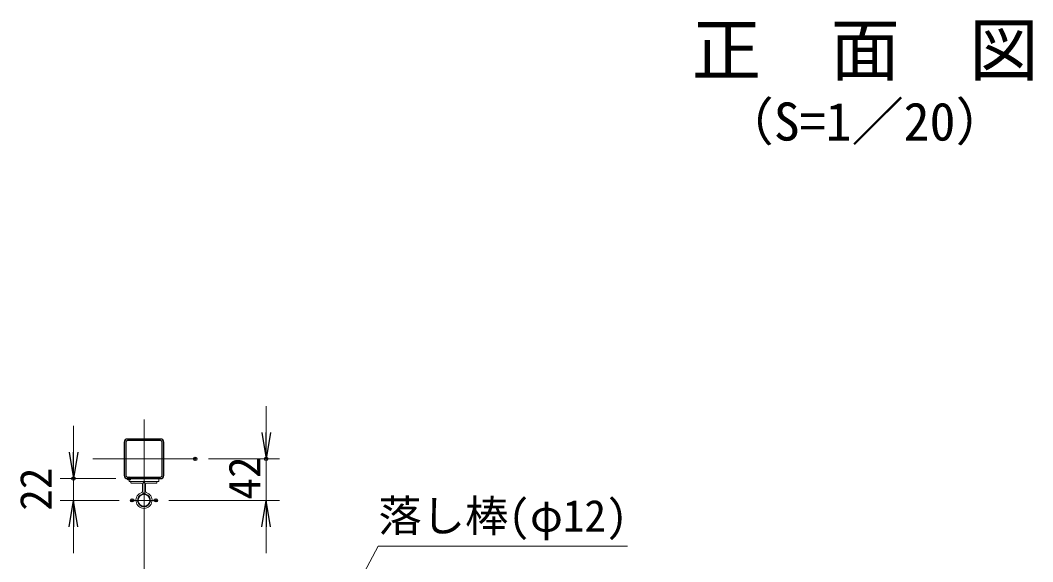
# Model space of a CAD drawing. Units: millimetres, scale not verified. Extents: x -4200 to 4200, y -2970 to 2970.
# Drawn here: x -96 to 1437, y -1541 to -721 of the extents above; entities that cross this region are included whole.
import ezdxf
from ezdxf.enums import TextEntityAlignment as Align

# ---------------------------------------------------------------- set-up
doc = ezdxf.new("R2010")
doc.units = ezdxf.units.MM
doc.header["$LTSCALE"] = 10
doc.header["$PDMODE"] = 32
doc.header["$PDSIZE"] = 5
doc.linetypes.add('USER1', pattern=[50.8, 31.75, -6.35, 6.35, -6.35])
for name, color, linetype, lineweight in [('0-1_D-STR-DIM', 7, 'Continuous', 13), ('0-3_Defpoints', 6, 'Continuous', 25), ('0-5_D-STR1', 1, 'Continuous', 25), ('0-6_D-BMK', 2, 'USER1', 13), ('0-7_D-STR-TXT', 7, 'Continuous', 13), ('0-8_D-STR3', 3, 'Continuous', 13)]:
    doc.layers.add(name, color=color, linetype=linetype, lineweight=lineweight)
doc.layers.add('0-2_0', color=7, linetype='Continuous')
doc.styles.add('ＭＳ ゴシック', font='')
doc.styles.get('ＭＳ ゴシック').set_extended_font_data('MS Gothic')

# ---------------------------------------------------------------- blocks, each defined once
blk = doc.blocks.new('_Open')
at = {"layer": '0-2_0'}
blk.add_line((-10, 1.667), (0, 0), dxfattribs=at)
blk.add_lwpolyline([(-10, -1.667), (0, 0), (-10, 0)], dxfattribs=at)

msp = doc.modelspace()

# ---------------------------------------------------------------- linework, layer by layer
at = {"layer": '0-1_D-STR-DIM'}
for p, q in [((276.57, -1345.45), (276.57, -1305.45)), ((-15.04, -1375.45), (-15.04, -1335.45)), ((189.2, -1385.45), (296.57, -1385.45)), ((276.57, -1448.3), (276.57, -1385.45)), ((49.25, -1415.45), (-35.04, -1415.45)), ((-15.04, -1448.3), (-15.04, -1415.45)), ((53.92, -1448.3), (-35.04, -1448.3)), ((129.57, -1448.3), (296.57, -1448.3)), ((-15.04, -1488.3), (-15.04, -1528.3)), ((276.57, -1488.3), (276.57, -1528.3))]:
    msp.add_line(p, q, dxfattribs=at)
at = {"layer": '0-3_Defpoints'}
for p in [(169.2, -1385.45), (276.57, -1385.45), (-15.04, -1415.45), (69.25, -1415.45), (73.92, -1448.3), (109.57, -1448.3)]:
    msp.add_point(p, dxfattribs=at)
at = {"layer": '0-5_D-STR1'}
for p, q in [((61.75, -1360.25), (61.75, -1410.65)), ((64.15, -1360.25), (64.15, -1410.65)), ((116.95, -1355.45), (66.55, -1355.45)), ((116.95, -1357.85), (66.55, -1357.85)), ((119.35, -1410.65), (119.35, -1360.25)), ((121.75, -1410.65), (121.75, -1360.25)), ((66.55, -1413.05), (116.95, -1413.05)), ((66.55, -1415.45), (116.95, -1415.45))]:
    msp.add_line(p, q, dxfattribs=at)
for centre, radius, start, end in [((66.55, -1360.25), 4.8, 90, 180), ((66.55, -1360.25), 2.4, 90, 180), ((116.95, -1360.25), 4.8, 0, 90), ((116.95, -1360.25), 2.4, 0, 90), ((66.55, -1410.65), 4.8, 180, 270), ((66.55, -1410.65), 2.4, 180, 270), ((116.95, -1410.65), 4.8, 270, 0), ((116.95, -1410.65), 2.4, 270, 0)]:
    msp.add_arc(centre, radius, start, end, dxfattribs=at)
at = {"layer": '0-6_D-BMK'}
for p, q in [((91.75, -1325.63), (91.75, -2304.23)), ((169.2, -1385.45), (14.29, -1385.45)), ((91.75, -1466.12), (91.75, -1407.61)), ((73.92, -1448.3), (109.57, -1448.3))]:
    msp.add_line(p, q, dxfattribs=at)
at = {"layer": '0-7_D-STR-TXT'}
msp.add_lwpolyline([(823.44, -1517.67), (446.26, -1517.67), (326.7, -1742.97)], dxfattribs=at)
at = {"layer": '0-8_D-STR3'}
for p, q in [((69.25, -1415.45), (114.25, -1415.45)), ((69.25, -1419.95), (69.25, -1415.45)), ((69.25, -1419.95), (114.25, -1419.95)), ((71.99, -1422.35), (71.99, -1419.95)), ((72.25, -1422.35), (88.15, -1422.35)), ((77.5, -1422.35), (88.15, -1422.35)), ((89.35, -1435.44), (89.35, -1423.55)), ((91.75, -1435.44), (91.75, -1423.55)), ((94.15, -1435.44), (94.15, -1423.55)), ((95.35, -1422.35), (111.25, -1422.35)), ((111.25, -1422.35), (111.25, -1419.95)), ((114.25, -1419.95), (114.25, -1415.45))]:
    msp.add_line(p, q, dxfattribs=at)
msp.add_circle((91.75, -1448.3), 9, dxfattribs=at)
for centre, radius, start, end in [((88.15, -1423.55), 3.6, 0, 90), ((88.15, -1423.55), 1.2, 0, 90), ((95.35, -1423.55), 3.6, 90, 180), ((95.35, -1423.55), 1.2, 90, 180), ((91.75, -1448.3), 12.15, 105.64421, 74.35579), ((91.75, -1448.3), 9.75, 105.64421, 74.35579), ((88.15, -1435.44), 1.2, 285.64421, 0), ((88.15, -1435.44), 3.6, 285.64421, 0), ((95.35, -1435.44), 3.6, 180, 254.35579), ((95.35, -1435.44), 1.2, 180, 254.35579)]:
    msp.add_arc(centre, radius, start, end, dxfattribs=at)

# ---------------------------------------------------------------- block references
at = {"layer": '0-1_D-STR-DIM', "xscale": 4, "yscale": 4}
for p, rotation in [((276.57, -1385.45), 270), ((-15.04, -1415.45), 270), ((-15.04, -1448.3), 90), ((276.57, -1448.3), 90)]:
    msp.add_blockref('_Open', p, dxfattribs=dict(at, rotation=rotation))

# ---------------------------------------------------------------- texts
at = {"layer": '0-1_D-STR-DIM', "style": 'ＭＳ ゴシック'}
for s, p in [('42', (282.24, -1447.22)), ('22', (-33.55, -1464.1))]:
    msp.add_text(s, height=48.09, rotation=90, dxfattribs=at).set_placement(p, align=Align.BOTTOM_LEFT)
at = {"layer": '0-7_D-STR-TXT', "style": 'ＭＳ ゴシック'}
for s, height, p in [('正\u3000面\u3000図', 76.98, (920.76, -827.54)), ('（S=1／20）', 57.7, (966.24, -920.73)), ('落し棒(φ12)', 48.09, (446.44, -1510.12))]:
    msp.add_text(s, height=height, dxfattribs=at).set_placement(p, align=Align.BOTTOM_LEFT)

doc.saveas('drawing.dxf')
